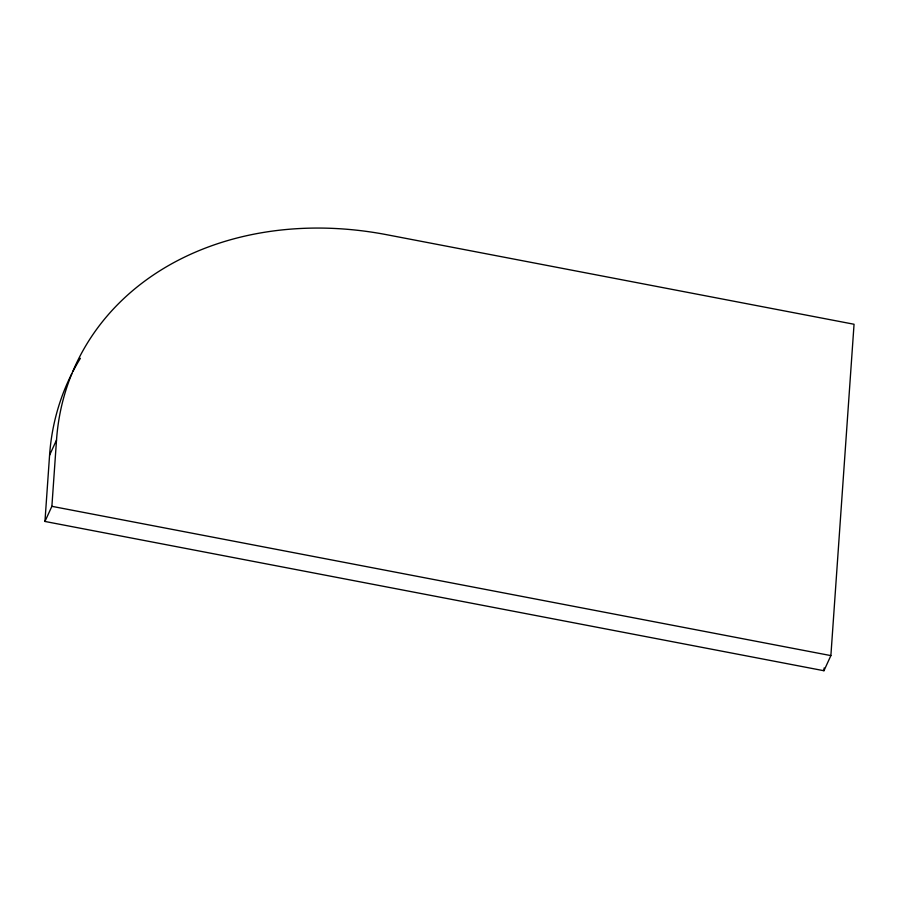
<?xml version="1.0" encoding="UTF-8"?>
<svg xmlns="http://www.w3.org/2000/svg" width="899" height="899" viewBox="0 0 899 899"><rect width="100%" height="100%" fill="white"/><g stroke="black" fill="none" stroke-linecap="round" stroke-linejoin="round"><path stroke-width="1.35" d="M49.58 455.186L56.513 440.061A322.044 259.912 24.6 0 1 386.649 234.695L854.05 324.258L830.878 655.607L823.945 670.733L44.95 521.454L49.58 455.186A322.044 259.912 24.6 0 1 71.774 373.759M44.95 521.454L51.884 506.328L56.513 440.061M823.945 670.733L824.147 667.935M51.884 506.328L830.878 655.607M73.01 371.332A322.044 259.912 24.6 0 1 80.393 358.285"/></g></svg>
